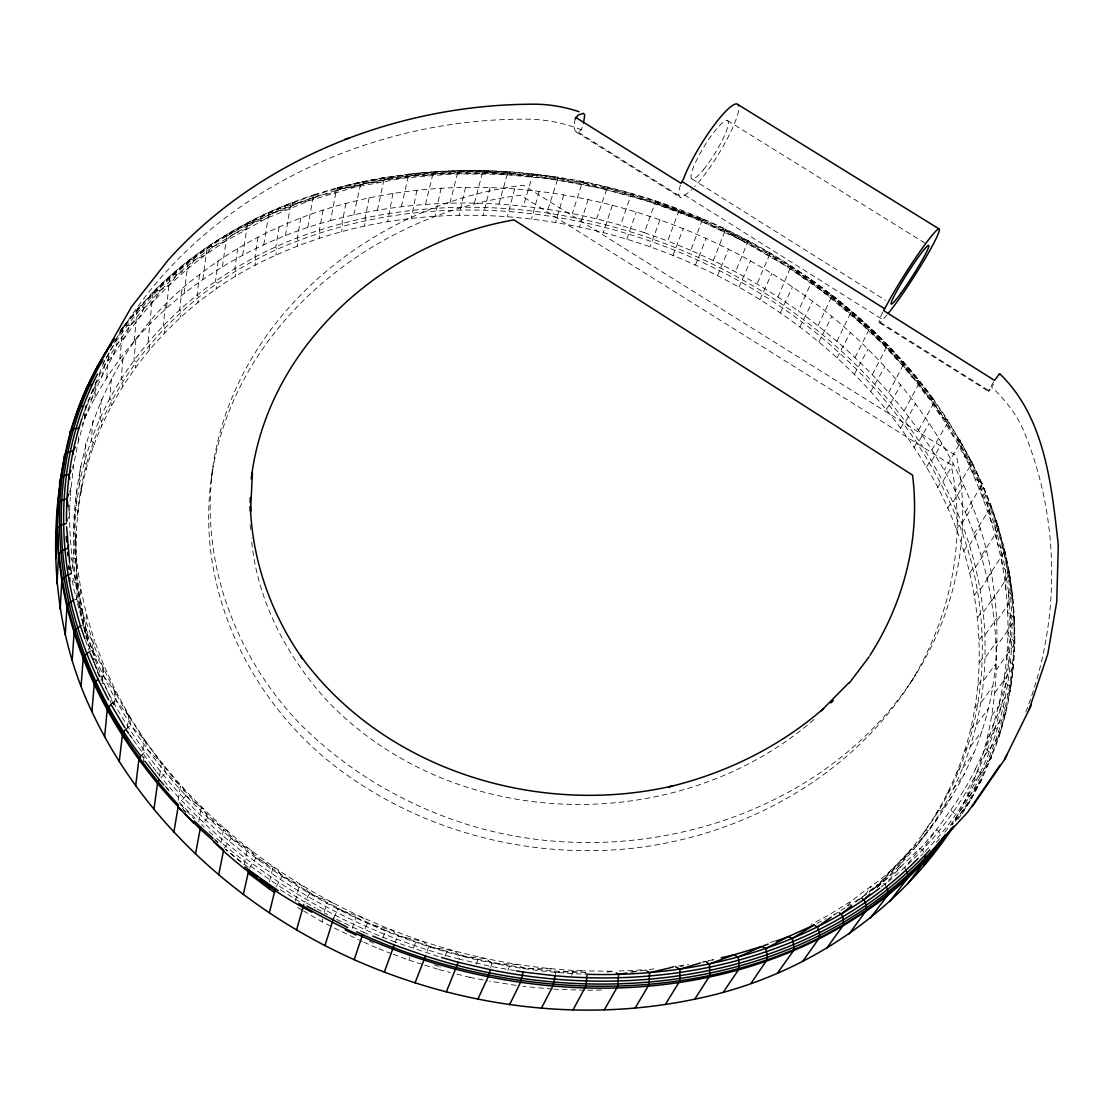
<?xml version="1.0" encoding="UTF-8"?>
<svg xmlns="http://www.w3.org/2000/svg" width="1114" height="1114" viewBox="0 0 1114 1114"><rect width="100%" height="100%" fill="white"/><g stroke="black" fill="none" stroke-linecap="round" stroke-linejoin="round"><path stroke-width="0.75" stroke-dasharray="5 3.75" d="M70.349 495.633L73.594 465.095L78.286 441.673L84.65 418.948L92.629 396.96L102.168 375.78L113.182 355.477L125.59 336.094L139.334 317.685L154.317 300.279L170.47 283.917L187.709 268.627L205.965 254.438L225.153 241.362L266.009 218.623L309.678 200.492L355.575 187.013L403.143 178.184L451.824 173.951L501.119 174.23L550.553 178.95L599.624 187.988L647.902 201.216L694.927 218.483L740.281 239.621L783.532 264.464L789.798 266.622L830.027 295.238L867.291 327.07L901.17 361.855L931.248 399.355L953.25 436.382L957.121 439.222L978.357 481.137L994.551 524.694L1000.623 546.946L1005.301 569.449L1008.532 592.119L1010.259 614.9L1010.454 637.723L1009.089 660.505L1006.109 683.174L1001.514 705.649L995.248 727.846L975.363 769.133C978.983 771.375 983.704 775.971 981.128 780.524L969.709 801.704L951.774 825.042C1012.654 724.295 1008.337 593.999 955.255 490.996C904.178 389.273 815.114 309.734 713.322 260.606L725.674 229.192C606.169 171.988 466.39 153.328 337.57 187.751L336.317 190.243L330.566 220.6C224.039 249.202 125.534 321.417 82.032 424.852M963.137 804.057L981.128 780.524L991.557 757.228L990.792 753.44L985.013 747.703C1005.134 697.824 1011.888 642.973 1005.858 589.598C1000.678 536.433 979.554 487.027 957.121 439.222L959.99 439.974L971.965 463.201L955.255 490.996M330.566 220.6C425.186 194.727 526.588 198.403 620.568 225.251L631.165 194.644L655.519 202.094L702.126 219.862L717.848 228.579L724.824 230.18L747.034 241.432L762.199 251.597L768.702 253.588L824.249 292.815L862.013 324.439L879.642 341.413L884.669 344.115L912.157 377.493L916.711 380.292L940.648 416.176L944.742 419.003L947.485 419.588L960.574 442.202L944.157 470.178M596.561 218.915L607.506 186.957L607.617 188.294C655.826 202.219 703.073 217.968 747.842 241.933L735.435 271.844M931.889 449.861L947.387 423.209L947.485 419.588M78.286 441.673L78.481 436.604M72.466 580.533C74.554 601.95 87.658 619.676 92.128 640.564C101.987 666.882 114.422 692.142 128.946 716.191C161.098 768.103 203.375 813.331 251.555 850.692C346.189 923.144 463.229 965.741 582.302 970.893L587.203 974.304C437.287 969.124 289.431 904.888 185.982 795.772C140.239 746.853 103.727 688.772 83.341 624.759C84.636 604.039 73.872 584.572 72.8 563.837C70.098 541.78 68.65 519.486 70.279 497.276M918.535 430.129L933.727 403.282L933.88 399.759C880.436 326.36 807.218 268.502 725.674 229.192L724.824 230.18L740.281 239.621L747.034 241.432L769.788 254.243L757.005 284M777.99 297.034L791.177 265.926L789.798 266.622L804.238 278.222L810.254 280.519L824.249 292.815L830.027 295.238L843.521 308.23L849.049 310.764L862.013 324.439L867.291 327.07L896.38 359.112L901.17 361.855L926.932 396.528L931.248 399.355L944.742 419.003L964.682 457.13L968.345 459.943L974.889 478.338L978.357 481.137L983.829 499.977L987.101 502.734L991.432 521.979L994.551 524.694L997.684 544.286L1000.623 546.946L1002.503 566.845L1005.301 569.449L1005.858 589.598L1008.532 592.119L1007.697 612.449L1013.768 617.281L1014.603 620.345L996.348 646.816M876.955 887.524C928.853 839.427 971.561 778.421 988.243 708.838C1004.424 641.803 997.267 570.424 972.619 506.369C915.986 361.521 782.543 256.763 636.233 212.078C491.734 167.657 322.071 179.911 199.615 274.504C84.845 359.223 47.624 519.695 90.749 651.955M1010.259 614.9L1007.989 635.356L1014.784 641.901C1014.255 665.685 1011.275 689.329 1005.872 712.5C999.578 737.9 991.85 763.522 972.828 782.529M211.228 479.549C196.134 588.791 248.882 699.272 334.757 765.986C418.739 830.724 527.59 859.59 632.78 848.269C743.066 835.709 849.898 777.558 910.375 682.924C954.573 617.128 973.747 533.62 956.355 455.737L523.427 185.216C371.129 203.625 227.437 321.473 211.228 479.549C231.726 326.848 372.299 213.303 520.544 195.256L950.994 464.691C967.467 539.148 950.381 618.618 910.375 682.924M212.663 469.732C200.242 562.069 235.486 656.411 299.36 723.139C348.585 773.019 410.996 808.667 478.324 827.758C636.707 871.872 825.349 816.353 915.931 674.513M935.565 814.376C1000.414 709.019 989.385 570.702 926.458 467.184C865.118 363.206 763.104 286.785 650.089 246.821C530.041 204.572 393.005 202.219 275.854 255.19C171.319 301.017 89.009 400.636 77.534 515.949C87.24 390.165 182.181 283.499 298.12 240.833C418.739 194.421 555.997 202.734 674.903 250.399C792.945 297.898 897.606 386.474 950.423 503.737C999.272 608.717 993.521 740.337 922.671 834.177L938.656 810.254L941.344 810.491L953.138 794.797M76.88 489.826L73.844 533.397L76.1 534.762C74.596 573.515 78.69 612.575 90.248 649.685M75.07 514.014L75.084 538.661L73.858 557.891L76.128 559.117C78.286 610.542 92.239 661.089 114.937 707.167M75.794 564.157L76.1 534.762M80.473 466.167L79.191 485.829L75.641 509.349L77.869 510.839L75.766 539.844M84.58 418.669L85.332 406.986M81.044 492.597L81.378 487.445L79.191 485.829C101.137 362.844 202.595 266.33 319.37 230.25C435.337 192.778 563.545 202.859 675.919 247.865C794.547 295.614 899.736 384.581 952.902 502.372C1001.319 606.364 996.654 736.173 928.366 830.431L925.734 830.097C909.163 853.018 890.685 874.727 869.004 892.996M75.084 538.661L76.977 563.67L75.71 582.719L77.98 583.82L77.646 588.819M85.778 443.135L84.455 462.923L86.6 464.649L86.238 469.829M76.977 563.67L80.765 588.93L79.442 607.812L81.712 608.759L81.364 613.703M92.74 420.814L91.348 440.698L93.437 442.537L93.061 447.758M94.955 397.865L95.901 384.469M101.304 399.258L99.814 419.24L101.847 421.189L101.444 426.425M80.765 588.93L86.488 614.329L85.082 633.017L87.338 633.838L86.962 638.726M106.749 377.952L108.685 352.734M111.386 378.537L109.799 398.603L111.748 400.65L111.33 405.914M93.061 653.222L94.161 639.77L86.488 614.329M555.204 975.78L555.482 972.411L550.469 968.693L523.594 968.693L518.483 964.654L491.706 963.15L486.526 958.764L459.985 955.812L454.763 951.064L428.598 946.691L423.376 941.595L397.698 935.857L392.504 930.385L367.439 923.353L362.329 917.49L337.988 909.247L333.002 902.994L309.497 893.595L304.665 886.967L282.093 876.509L277.47 869.505L255.928 858.086L251.555 850.692L231.113 838.41L227.047 830.668L207.761 817.592L204.043 809.516L185.982 795.772L182.64 787.375L165.861 773.046L162.95 764.343L147.48 749.541L145.029 740.573L130.895 725.381L128.946 716.191L116.148 700.706L114.742 691.307L103.296 675.627L102.46 666.047L92.351 650.27L92.128 640.564L83.341 624.759L76.253 599.221L77.298 589.334L72.34 576.857M99.16 676.254L94.467 663.777L94.871 658.931L92.643 658.263L100.942 680.264M119.866 358.973L122.874 326.987L138.568 307.756L144.514 307.492L154.317 300.279L160.082 290.698L176.736 274.935L194.449 260.258L213.108 246.667L252.989 222.828L274.058 212.607L318.117 195.604L332.39 193.168L340.954 188.823L387.895 178.7L411.874 175.344L460.514 172.002L485.063 172.016L534.288 175.316L550.553 178.95L558.852 178.588L575.158 182.933L583.318 182.919L599.624 187.988L607.617 188.294L582.19 182.738L572.345 213.596M122.93 358.708L121.203 378.857L123.083 380.988L122.624 386.266M102.279 681.74L103.769 665.114L94.161 639.77M134.251 340.968L137.022 310.541L138.568 307.756M135.824 339.826L133.986 360.031L135.769 362.245L135.281 367.536M149.206 349.782L149.736 344.477L148.037 342.179L152.827 293.497L154.359 290.754C199.086 245.902 255.44 213.693 315.527 194.282L318.117 195.604L309.678 200.492L295.795 203.542L287.537 208.972L274.058 212.607L266.009 218.623L252.989 222.828L245.191 229.414L232.645 234.191L225.153 241.362L213.108 246.667L205.965 254.438L194.449 260.258L187.709 268.627L176.736 274.935L170.47 283.917L160.082 290.698L144.514 307.492L130.157 325.316L117.054 344.101L105.287 363.832L95.693 382.979M113.851 705.051L115.327 690.262L103.769 665.114M165.457 305.055L163.298 325.344L164.9 327.711L164.329 333.03M166.487 308.049L169.76 277.525L171.264 274.81L172.754 274.253C208.095 243.242 249.23 219.249 292.996 202.261L295.795 203.542M84.65 418.948L86.098 405.914L93.687 387.519M127.358 728.055L128.806 715.063L115.327 690.262M182 289.236L179.674 309.553L181.192 311.99L180.565 317.323M184.2 293.191L188.224 261.052L190.647 259.451L194.449 260.258M655.519 202.094L655.798 200.882L644.296 232.617L620.568 225.251M199.615 274.504L197.108 294.848L198.515 297.341L197.86 302.674M128.806 715.063L144.179 739.418L141.979 757.06L143.957 757.144L145.934 759.901M202.845 279.419L207.162 247.28L209.502 245.734L213.108 246.667M143.372 761.767L143.957 757.144L142.174 754.317M991.878 715.55L1009.813 691.223C1025.674 596.296 997.476 498.181 944.742 419.003M1010.454 637.723L1006.694 658.221L1013.434 664.988L1010.468 687.979L1005.176 714.06L998.854 736.605L980.835 760.542M218.205 260.885L215.517 281.229L216.812 283.778L216.102 289.111M222.382 266.761L226.991 234.636L229.233 233.16L232.645 234.191M159.622 775.845L161.391 763.174L144.179 739.418M237.7 248.394L234.803 268.739L236.001 271.329L235.235 276.676M631.165 194.644L631.791 193.404L631.708 194.685L606.782 188.169M242.713 255.245L247.628 223.134L249.787 221.714L252.989 222.828M258.016 237.059L254.911 257.39L255.997 260.022L255.176 265.355M263.767 244.857L269.003 212.788L271.064 211.409L274.058 212.607M178.184 800.298L180.398 786.219L161.391 763.174M713.322 260.606L690.722 250.316L702.795 218.79L702.126 219.862M279.071 226.866L275.757 247.183L276.732 249.856L275.854 255.19M285.476 235.625L290.559 205.143L292.996 202.261M71.658 570.438L71.101 573.738L70.655 570.368M71.95 568.794L72.8 563.837L70.809 557.682M300.794 217.843L297.271 238.131L298.12 240.833L297.201 246.152M198.724 822.007L201.119 808.416L180.398 786.219M307.756 227.535L313.173 197.108L315.527 194.282M323.116 209.989L319.37 230.25L320.108 232.965L319.119 238.285M810.254 280.519L811.814 279.934L811.827 281.494L798.348 310.945M345.953 203.305L341.984 223.524L342.611 226.267L341.566 231.573M220.837 843.061L223.468 829.651L201.119 808.416M491.706 963.15L490.327 969.709M353.806 214.821L361.131 182.055L385.931 177.237L387.895 178.7C401.541 180.12 413.726 173.13 427.372 175.497C438.011 170.47 449.736 176.36 460.514 172.002C474.188 175.065 487.556 170.261 501.119 174.23C512.273 170.846 523.079 178.087 534.288 175.316L533.564 173.868L532.576 175.037L523.455 206.16M369.235 197.791L365.044 217.954L365.545 220.711L364.445 226.017M377.423 210.198L383.87 179.967L385.931 177.237M244.091 864.687L247.35 849.787L223.468 829.651M392.908 193.432L387.714 221.602M401.346 206.703L408.657 175.051L410.119 173.868L411.874 175.344M416.887 190.243L411.275 218.344M425.52 204.363L433.179 172.809L434.557 171.626L436.103 173.116M769.788 254.243L769.913 252.781L768.702 253.588C832.966 291.422 890.406 341.399 934.354 401.806M269.491 881.801L272.652 868.725L247.35 849.787M441.116 188.21L435.087 216.241M449.889 203.138L457.91 171.681L459.177 170.512L460.514 172.002M465.527 187.319L459.079 215.267M514.696 970.573L491.051 966.479L459.149 959.098L459.985 955.812M1009.089 660.505L1003.77 680.974L1009.674 686.252L1010.468 687.979L1009.813 691.223M144.514 307.492L139.334 317.685L130.157 325.316L125.59 336.094L117.054 344.101L113.182 355.477L105.287 363.832L102.168 375.78L94.955 384.455L92.629 396.96L86.098 405.914L82.45 417.04M474.369 203.04L482.752 171.695L483.936 170.526L485.063 172.016M295.377 900.878L299.262 886.354L272.652 868.725M747.842 241.933L748.065 240.527L747.034 241.432M490.049 187.556L483.184 215.406M498.905 204.057L507.664 172.823L508.75 171.653L509.669 173.13M1006.109 683.174L999.202 703.533L1003.575 707.209L1005.831 710.76C995.777 751.393 978.148 790.23 953.333 823.984M514.626 188.92L507.343 216.673M324.216 912.115L327.043 902.549L299.262 886.354M330.886 926.291L322.002 921.751L322.823 918.966M539.19 191.399L531.489 219.026M547.949 209.348L558.337 177.168L558.852 178.588C485.175 167.072 409.005 169.467 336.804 188.698M563.698 194.964L555.566 222.48M66.965 521.812L69.514 513.624L68.636 508.694M428.598 946.691L425.548 955.965M352.289 928.282L355.853 917.254L327.043 902.549M588.081 199.615L579.531 226.991M575.172 118.947A55.616 13.438 -58.9 0 0 577.874 132.524L581.369 129.753L582.664 125.757M1025.799 711.985C1060.166 623.979 1060.542 523.148 1025.534 435.323A116.692 85.151 29.3 0 0 993.716 389.134L991.627 387.254L995.303 381.267M690.722 250.316L667.704 240.972L679.484 209.348L679.011 210.49M612.282 205.324L603.315 232.575M626.848 239.19L636.233 212.078M382.798 938.155L385.541 930.357L355.853 917.254M391.655 953.654L379.15 948.947L380.111 946.218M1001.514 705.649L992.95 725.799L995.248 727.846C974.82 791.107 933.824 847.002 881.021 887.162M659.892 219.862L650.089 246.821M672.981 255.44L683.202 228.648M438.22 956.48L395.289 942.152L397.698 935.857M393.214 954.238L408.852 960.129L409.882 957.427M413.586 947.972L415.954 941.803C471.027 960.393 528.816 971.645 587.022 972.647M69.402 492.346L70.655 489.102L70.321 485.899M82.13 417.834L96.556 380.779M99.076 374.332L102.21 366.283C177.878 208.889 353.876 118.725 524.583 119.184A112.389 80.375 18.5 0 1 581.118 129.656L581.369 129.753M695.47 265.048L706.095 238.424M717.5 275.618L728.542 249.16M424.782 965.114L439.125 969.612L440.225 966.938M445.029 956.104L446.923 951.523M368.135 934.2L363.54 932.293L367.439 923.353M739.014 287.12L750.46 260.843M759.971 299.527L771.807 273.431M978.357 481.137L981.448 482.265L990.987 505.199L998.534 527.423L997.907 530.334L981.086 556.067M456.865 974.096L469.774 977.354L470.944 974.694M476.277 964.014L478.296 959.46M987.101 502.734L990.29 504.057L998.534 527.423L1004.717 549.954L1009.479 572.735L1012.779 595.698L1012.139 598.747L994.718 623.896M1014.562 618.785L1014.84 643.516L996.431 669.793M780.301 312.825L792.527 286.911M998.854 736.605C1000.999 733.318 997.949 729.656 995.248 727.846M990.847 758.801L991.557 757.228M333.671 917.978L337.988 909.247M72.326 467.824L73.594 465.095M799.949 326.973L812.579 301.253M275.952 887.023L282.093 876.509M507.747 970.127L509.892 965.601M817.996 325.692L831.838 296.394L831.74 294.778L830.027 295.238M818.874 341.956L831.88 316.432M249.397 868.279L255.928 858.086M836.92 341.246L851.096 312.115L850.929 310.43L849.049 310.764M837.018 357.733L850.4 332.418M582.19 182.738L583.012 181.54L583.318 182.919L557.446 178.351M855.037 357.594L869.561 328.616L869.324 326.862L867.291 327.07M854.327 374.276L868.085 349.169M224.22 848.269L231.113 838.41M872.304 374.68L887.176 345.869L886.869 344.045L884.669 344.115M870.744 391.543L884.864 366.659M571.524 975.349L573.111 972.369M888.68 392.49L903.872 363.832L903.51 361.953L901.17 361.855M886.229 409.506L890.894 402.934L900.683 384.845M981.866 778.923L969.709 801.704L960.95 815.392M924.188 852.461L922.434 850.01C940.091 823.037 961.577 798.543 975.363 769.133M904.108 410.982L919.621 382.492L919.203 380.528L916.711 380.292M900.697 428.138L903.329 423.417L905.515 421.677L915.499 403.7M914.134 447.368L916.808 442.676L919.078 441.033L929.271 423.167M926.458 467.184L929.187 462.519L931.527 460.959L941.915 443.219M113.725 345.215L102.725 363.624L105.287 363.832M309.497 893.595L304.79 902.103C272.707 882.831 241.863 861.275 214.153 836.071M937.64 487.514L940.411 482.891L942.82 481.429L953.389 463.8M947.596 508.332L950.423 503.737L952.902 502.372L963.638 484.868M965.142 512.287L982.116 484.674L971.324 460.876L968.345 459.943M956.313 529.568L959.168 525.014L961.716 523.747L972.619 506.369M973.775 533.996L990.346 508.068L990.29 504.057M963.707 551.179L966.618 546.654L969.208 545.484L980.264 528.245M958.137 819.291L970.419 800.117L968.345 793.92L964.014 790.007M969.765 573.097L972.703 568.6L975.349 567.541L986.544 550.427M974.402 595.266L977.382 590.796L980.069 589.849L991.404 572.861M987.06 578.458L1004.758 551.402L1003.979 548.673L1000.623 546.946M977.605 617.602L980.599 613.187L983.328 612.352L994.788 595.489M991.613 601.087L1009.521 574.225L1003.979 548.673M979.303 640.063L982.339 635.676L985.096 634.952L996.654 618.228M993.646 381.865A57.608 1.518 -56.9 0 0 988.856 391.153L991.627 387.254M120.02 331.081L121.927 328.352M120.187 331.22L123.988 325.789L130.157 325.316M119.546 332.71C162.964 272.958 226.045 229.414 294.333 202.581M115.229 339.979C131.368 315.61 151.044 293.762 172.754 274.253L176.736 274.935M979.485 662.565L982.534 658.207L985.319 657.608L996.974 641.01M978.106 685.04L981.169 680.71L983.968 680.222L995.693 663.763M975.126 707.39L978.217 703.101L981.002 702.725L992.797 686.405M882.734 312.185A57.079 4.762 -57.4 0 0 879.976 322.642L884.182 317.95A54.182 4.526 -57.4 0 0 888.457 313.104M994.955 692.727L1012.793 668.191L1013.434 664.988M970.531 729.531L973.622 725.284L976.421 725.033L988.243 708.838M847.127 905.905C859.632 892.008 877.818 883.778 890.935 870.118C909.163 853.421 925.692 834.971 940.091 814.877M964.278 751.393L967.384 747.188L970.169 747.048L982.019 730.993M865.188 894.793L871.301 886.535M956.383 772.893L959.488 768.702L962.245 768.702L974.096 752.758M874.156 888.68L911.155 849.174L913.731 849.634L925.358 834.191M987.185 738.178L1005.176 714.06L1005.831 710.76M946.816 793.92L949.908 789.77L952.637 789.868L964.473 774.063M890.935 870.118L879.545 885.351L877.136 884.683L864.227 895.503M891.938 871.427L894.946 867.402L897.438 867.973L908.968 852.628M908.119 853.227L911.155 849.174M944.797 832.214C1003.004 760.013 1025.437 662.203 1008.727 571.385L1005.301 569.449M906.169 870.215L904.498 867.653L936.206 829.679L938.754 831.434L941.859 836.127M140.67 755.877L147.48 749.541M925.288 851.207C1031.856 742.801 1036.661 565.271 958.806 439.389M936.373 842.393L939.673 838.633M122.874 326.987L123.988 325.789M886.549 886.939L884.976 884.265L901.713 865.94L919.774 848.283L922.434 850.01M137.495 308.926L154.359 290.754L160.082 290.698M680.445 185.091A56.118 10.513 -58.4 0 0 681.308 197.624L686.642 193.752A53.263 9.984 -58.4 0 0 691.766 189.575M207.761 817.592L201.704 824.959L204.196 827.187M395.289 942.152C305.32 907.562 223.065 851.597 161.07 777.475L165.861 773.046M920.596 856.012L922.991 853.644M877.205 887.12L901.713 865.94L904.498 867.653M153.3 291.896C198.612 246.473 255.816 213.958 316.766 194.616M185.982 795.772L179.646 802.804L195.577 818.804M125.785 729.28L130.895 725.381M859.061 899.834L862.932 896.589M855.636 902.256L860.816 897.981L852.307 903.315M110.913 704.327L116.148 700.706M813.888 719.547C712.375 807.915 560.579 828.134 437.329 776.277A279.154 226.936 21 0 1 328.045 701.625C286.549 656.856 256.498 599.597 251.416 538.187M211.2 245.888C173.116 271.969 139.779 305.083 114.561 343.794L117.054 344.101M862.152 897.021L882.037 882.539L884.976 884.265M833.968 915.137L838.118 912.185L833.592 914.608M840.945 910.416L850.887 904.206M850.135 901.797L827.479 915.805L810.95 924.523M226.504 236.21L247.155 224.708L290.559 205.143L340.954 188.823L355.575 187.013L364.236 183.183L379.192 182.028L387.895 178.7M459.149 959.098C308.258 919.565 168.674 819.807 100.455 677.187L103.296 675.627M816.994 923.45L826.045 918.618M89.468 651.676L92.351 650.27M80.417 626.012L83.341 624.759M73.315 600.307L76.253 599.221M770.247 942.569L774.94 940.843M337.57 187.751L362.064 181.763L364.236 183.183M314.468 194.602L338.572 187.444L340.954 188.823M313.661 195.563C376.518 174.954 443.344 167.699 509.251 172.071M336.317 190.243C561.386 131.549 818.957 228.941 947.387 423.209M670.572 967.69L673.803 966.924M708.365 960.783L716.372 958.917M703.533 962.12L713.656 959.836M631.777 972.09L655.102 968.707M678.732 965.977L688.647 964.306M701.862 962.078L705.162 961.535M680.32 966.409L683.592 965.88M607.186 972.021L613.856 971.255L582.302 970.893L555.482 972.411M670.35 967.077L673.733 966.715M409.325 174.132C458.968 168.506 509.293 169.996 558.657 177.558M619.036 971.018L644.95 969.793L647.234 971.241M601.476 990.054L586.284 990.276M630.12 971.993L635.259 971.798M931.248 399.355L933.88 399.759L948.056 420.479M584.585 990.249L553.909 989.19M552.196 989.065L523.023 986.336M533.091 174.132L583.235 181.916M516.144 985.403L489.283 981.114M469.774 977.354L487.654 980.807M582.65 181.819L607.645 187.305M102.126 683.411L104.312 683.926M439.125 969.612L450.418 972.466M607.214 187.249L631.847 193.739M994.551 524.694L997.824 526.212L1004.758 551.402L1009.521 574.225L1012.821 597.229M631.554 193.725L655.77 201.188L702.739 219.166M434.182 964.808L440.615 966.827M408.852 960.129L423.195 964.613M655.631 201.202L679.373 209.697M655.255 202.135L702.419 220.112M644.296 232.617L667.704 240.972M385.541 930.357L415.954 941.803M369.263 941.191L373.886 943.238M362.356 941.525L332.376 927.057M363.888 942.207L379.15 948.947M702.586 219.026L725.66 229.595M1008.532 592.119L1012.779 595.698L1014.603 620.345M336.665 919.412L363.54 932.293M725.381 229.4L748.107 240.958M306.308 902.939L315.429 907.952M316.947 908.787L327.6 914.636M747.689 240.694L770.025 253.24M297.73 907.562L302.005 910.068M303.44 910.904L322.002 921.751M769.468 252.906L791.344 266.413M727.498 120.604L927.21 244.481M280.352 889.766L300.836 902.563M692.045 178.978L885.546 300.334M684.414 194.88L882.511 319.467M578.612 132.496L681.949 197.512M880.394 322.392L989.148 390.819M576.509 132.093L680.194 197.345M879.364 322.684L988.522 391.376M790.661 265.995L812.022 280.463M811.201 279.948C858.309 313.326 900.377 353.918 934.409 400.594M248.074 867.235L225.543 849.328L242.518 863.545M831.072 294.737C876.579 330.371 916.752 373.023 948.028 421.719M950.952 810.226L955.227 814.334L957.274 818.734M209.167 831.629L212.913 834.957M215.503 840.471L217.996 842.699M214.389 838.981L218.052 842.463M183.364 809.836L185.815 812.301M180.607 804.433L194.142 818.999M182.236 808.304L185.648 811.967M166.07 787.417L170.595 792.541M165.22 785.871L170.707 792.541M151.796 765.596L129.502 734.711M152.827 766.919L155.918 770.874M156.949 772.197L161.07 777.475M959.99 439.974L960.588 440.935M129.767 734.572L134.195 741.632M971.324 460.876L971.965 461.906M981.448 482.265L982.116 483.337M946.357 419.087C968.512 453.147 986.517 489.979 998.562 528.83M109.966 700.553L111.386 703.658M92.211 658.054L100.455 677.187M85.513 640.453L88.897 650.075M93.061 659.084L94.467 663.777M69.569 561.943L70.224 566.998M250.037 524.555L250.734 531.378M1014.784 641.901L1014.84 643.516M738.582 110.495A53.263 9.984 -58.4 0 1 694.746 186.567M703.533 169.593A34.172 6.405 -58.4 0 0 728.083 121.175A34.172 6.405 -58.4 0 0 697.42 158.494A34.172 6.405 -58.4 0 0 703.533 169.593"/><path stroke-width="1.5" d="M66.478 521.812C66.186 486.902 70.836 451.783 81.921 418.627M953.598 826.184C895.169 916.126 799.546 978.176 694.774 999.161C580.812 1023.139 460.193 1006.75 354.196 959.669C242.476 909.581 144.374 823.441 91.905 711.623C50.381 624.884 46.328 523.483 70.516 431.327L73.621 428.89L78.802 428.152M945.452 834.47L942.5 838.396L941.734 842.003L925.205 860.927L907.673 883.722M250.065 502.539L250.316 497.471M252.418 472.42L250.566 511.368L250.344 506.327C252.363 560.955 271.175 613.995 302.479 658.653L300.557 655.77C383.146 769.732 537.101 816.952 672.048 786.08L668.567 786.944C725.562 773.381 779.382 746.993 823.65 708.462M55.7 558.671L57.747 504.767L60.588 478.56L64.696 454.609L67.843 452.061L73.134 451.1L75.334 447.062M59.181 497.512L59.641 488.879M59.822 485.426C58.179 479.215 63.15 474.355 69.138 474.675L71.045 470.568M56.995 583.833L58.555 555.19L57.218 529.777L58.234 503.082L61.479 500.27L66.896 498.821L68.776 493.962M63.763 464.496L64.696 454.609M60.17 609.261L61.785 580.881L58.555 555.19L57.719 528.092L60.978 525.14L66.45 523.441M65.225 634.869L66.965 606.782L68.762 603.342L73.315 600.307C55.24 525.112 61.952 443.177 97.517 373.998M72.201 660.546L74.081 632.752L75.891 629.257L80.417 626.012L73.315 600.307M81.085 686.168L83.16 658.68L84.97 655.143L89.468 651.676M91.905 711.623L94.203 684.469L97.962 678.969C49.935 579.642 46.37 456.322 103.031 359.683M56.229 533.898L57.315 522.55M58.234 512.83L58.555 509.585M104.632 736.8L107.181 709.966L110.913 704.327L124.907 727.818M119.226 761.558L122.637 733.332L125.785 729.28L128.57 733.346M135.671 785.774L138.888 759.623L140.67 755.877C52.107 640.606 27.084 469.593 110.676 344.811L109.548 346.05C92.281 372.953 78.983 402.307 70.029 432.984L70.516 431.327M918.187 858.379C824.694 952.79 684.776 987.38 555.204 975.78L552.906 986.085L541.376 1008.24M153.913 809.335L157.506 783.532L159.274 779.73L144.806 761.168M173.881 832.116L178.463 804.907C114.088 736.201 67.703 648.097 59.056 553.491L62.328 550.413L67.829 548.45L68.622 545.164M195.507 853.965L200.534 827.103L194.407 820.934M555.204 975.78L523.134 972.035L520.53 982.339L509.613 1004.619M251.193 478.881C267.332 345.437 385.054 241.961 514 219.904L912.533 475.107C920.624 537.797 903.983 602.312 870.006 655.283M218.692 874.796L223.636 850.01L199.963 828.844L185.244 814.042M243.339 894.486L248.812 870.02L244.829 866.859M274.657 892.467L268.878 888.624L269.574 885.783M269.351 912.909L275.353 888.763L248.812 870.02M583.527 123.097L584.711 115.09L583.597 113.336L578.25 115.02L575.172 118.947M929.8 849.912C820.948 969.375 643.641 1001.375 490.327 969.709L488.155 976.741L477.864 999.174M296.575 929.981L303.774 904.401M83.383 405.928L79.178 407.404L77.493 410.412L87.017 386.99L92.309 384.358M86.544 388.633L97.572 366.06L100.483 363.958M490.327 969.709L458.258 962.301L446.296 991.92M324.912 945.591L333.671 917.978M1028.974 709.91L1047.828 653.918L1056.726 601.894L1058.3 545.122C1051.7 486.233 1045.252 417.625 999.968 374.012M354.196 959.669L362.607 934.632L356.619 931.777M575.59 117.332L681.044 183.323L683.536 178.769A53.263 9.984 -58.4 0 1 714.687 124.392A53.263 9.984 -58.4 0 1 738.624 105.872M942.5 838.396C819.904 986.739 600.418 1013.489 425.548 955.965L415.049 982.882M384.302 972.118L394.217 944.978L372.744 936.108M999.23 374.61L999.592 373.677L994.537 380.403L883.569 310.541L886.215 305.96A54.182 4.526 -57.4 0 1 928.839 239.426A54.182 4.526 -57.4 0 1 931.401 247.628A54.182 4.526 -57.4 0 1 888.457 313.104M972.271 806.564L1004.549 759.539L1006.875 754.777M1004.549 759.539L1031.272 705.176M572.972 1010.022L585.797 986.28L587.203 974.304C690.332 977.41 796.844 951.412 879.712 888.136M104.382 354.531L131.48 306.879L168.061 260.175C259.492 158.411 397.016 104.702 532.548 104.201C548.353 104.048 564.13 106.721 579.099 111.72M604.261 1009.98L617.685 986.322L618.604 974.388L616.223 972.828M97.085 367.704L107.362 350.548M635.091 1008.142L649.1 984.525L649.532 972.675L647.234 971.241M665.309 1004.522L679.86 980.933L679.832 969.194L675.432 966.534M942.458 839.566L938.726 845.373L952.373 827.674M694.774 999.161L709.855 975.586L709.381 963.972L706.568 962.343M723.362 992.114L738.22 970.197L739.236 963.387L738.025 957.079L734.001 954.809L721.176 957.803M1000.33 764.817L968.094 811.744L945.786 835.932M750.933 983.439L766.975 959.808L767.156 954.754L765.666 948.557L761.823 946.454L734.001 954.809L709.381 963.972M114.31 339.241L109.061 347.679L110.968 344.964M112.584 342.095L114.477 339.366M777.391 973.218L793.14 951.189L794.129 947.262L792.165 938.489L788.531 936.512L775.957 941.191M802.637 961.507L819.5 937.737L819.431 932.836L817.425 926.945L813.986 925.052L788.531 936.512L765.666 948.557M826.56 948.404L843.785 924.536L842.727 916.878L841.376 914.009L839.204 912.798M951.342 828.565C817.189 1006.736 553.24 1021.496 362.607 934.632M924.021 864.965L937.751 846.682M849.091 933.978L866.636 909.985L865.383 902.521L863.921 899.75L861.846 898.566M849.397 682.91L869.185 656.745M870.159 918.326L887.259 895.837L907.033 878.904L925.205 860.927L925.414 854.939M889.696 901.546L907.033 878.904L907.854 875.2L906.169 870.215M821.255 710.76L848.826 682.868M830.891 702.948L833.286 700.525M863.921 899.75L869.95 894.013M841.376 914.009L851.75 905.459M817.425 926.945L831.211 917.114M792.165 938.489L813.986 925.052M738.025 957.079L761.823 946.454M763.396 945.87L768.103 944.115M345.006 139.32L348.598 138.164M71.101 573.738L65.587 575.966L61.785 580.881C76.184 667.606 121.064 747.341 181.568 810.351M679.832 969.194L700.414 962.969M649.532 972.675L670.572 967.69M618.604 974.388L626.834 972.954M516.381 970.865L523.134 972.035M441.562 957.455L458.258 962.301M425.548 955.965L394.217 944.978M355.979 935.036L345.187 929.828M347.652 927.475L306.81 906.072M311.906 912.213C276.105 893.512 242.546 869.783 213.526 841.655M737.969 104.563L939.367 229.108M275.353 888.763L278.277 890.587M298.775 903.384C474.522 1009.493 719.212 1025.799 887.259 895.837L888.109 892.091L886.549 886.939M682.478 181.819L884.753 308.829M272.833 887.816L260.37 878.821M249.285 870.494L257.599 876.746M248.283 873.167L268.878 888.624M200.534 827.103L213.011 838.243M193.766 823.107L178.365 807.344M159.274 779.73L163.8 784.855M97.962 678.969L108.629 699.857M90.15 653.264L92.211 658.054M80.417 626.012L84.943 638.837M66.896 498.821L68.358 507.051M69.569 561.943L66.631 526.783M70.224 566.998L70.655 570.368M69.138 474.675L69.653 479.493M66.213 536.697L66.645 541.864M67.494 552.21L67.787 555.649M68.636 565.996L68.915 569.435M69.639 578.055L69.917 581.494M73.134 451.1L73.232 454.206M900.975 293.149A34.757 2.896 -57.4 0 0 928.881 245.734A34.757 2.896 -57.4 0 0 900.126 285.198A34.757 2.896 -57.4 0 0 900.975 293.149"/></g></svg>
